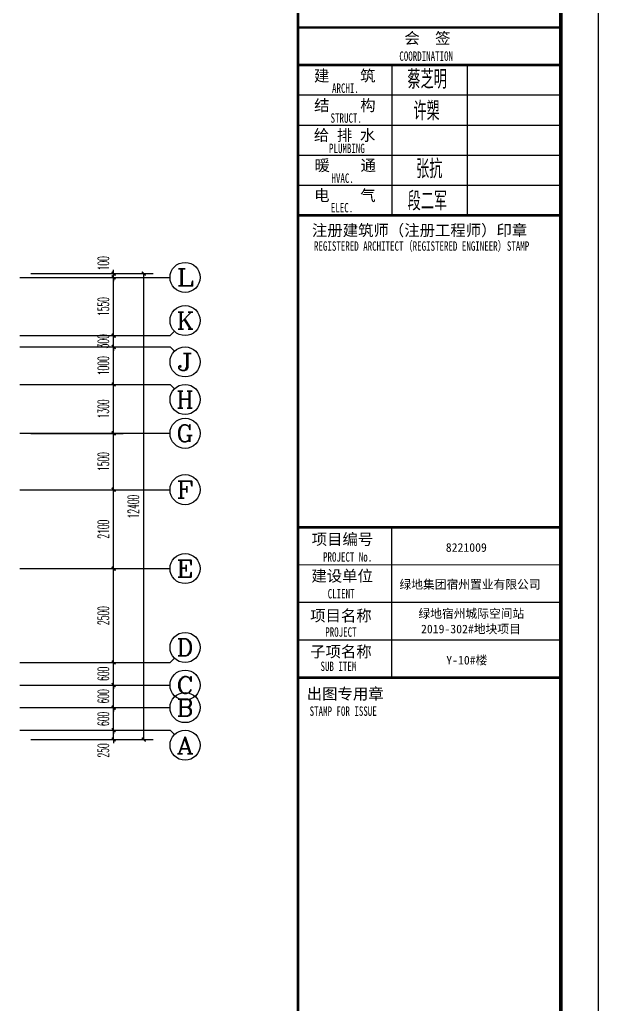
# Model space of a CAD drawing. Extents: x 27938 to 650306, y -92720 to 1524912.
# Drawn here: x 328917 to 344314, y 511444 to 537649 of the extents above; entities that cross this region are included whole.
import ezdxf
from ezdxf.enums import TextEntityAlignment as Align

# ---------------------------------------------------------------- set-up
doc = ezdxf.new("R2010")
doc.units = 0
doc.header["$LTSCALE"] = 1000
doc.header["$MEASUREMENT"] = 0
for name, color, linetype in [('AXIS', 3, 'Continuous'), ('AXIS_TEXT', 4, 'Continuous'), ('图框', 140, 'Continuous'), ('图签文字', 147, 'Continuous')]:
    doc.layers.add(name, color=color, linetype=linetype)
doc.layers.add('yichutu', color=7, linetype='Continuous', true_color=0xffffff, plot=False)
doc.layers.add('图签', color=147, linetype='Continuous', lineweight=18)
doc.styles.add('_TCH_AXIS', font='COMPLEX', dxfattribs={"bigfont": 'GBCBIG'})
doc.styles.add('_TCH_DIM_T3', font='SIMPLEX.shx', dxfattribs={"width": 0.494118, "bigfont": 'GBCBIG.shx'})
doc.styles.add('COMPLEX', font='COMPLEX')
doc.styles.add('宋体', font='', dxfattribs={"height": 50})
doc.styles.add('建筑图签-1', font='simhei.ttf', dxfattribs={"width": 0.7})
doc.styles.add('建筑图签-2', font='TXT.shx', dxfattribs={"width": 0.5, "bigfont": 'HZTXT.shx'})
doc.styles.get('宋体').set_extended_font_data('SimSun')
doc.dimstyles.new('_TCH_ARCH&&100', dxfattribs={"dimtxt": 297.5, "dimasz": 100, "dimexe": 250, "dimexo": 300, "dimgap": 126.25, "dimtad": 1, "dimdec": 0, "dimzin": 0, "dimdsep": 46, "dimtxsty": '_TCH_DIM_T3', "dimblk": 'ARCHTICK', "dimcen": 0.09, "dimclrt": 4, "dimazin": 2, "dimtfac": 1, "dimtdec": 0, "dimtix": 1, "dimtmove": 2, "dimatfit": 3, "dimfxl": 1, "dimtolj": 1, "dimtzin": 0, "dimarcsym": 0})

# ---------------------------------------------------------------- blocks, each defined once
blk = doc.blocks.new('TK')
at = {"layer": '图框'}
blk.add_lwpolyline([(465375, 548714), (549475, 548714), (549475, 489314), (465375, 489314)], close=True, dxfattribs=at)
blk.add_lwpolyline([(465375, 548714), (549475, 548714), (549475, 489314), (465375, 489314)], close=True, dxfattribs=at)
at = {"layer": '图框', "const_width": 100}
blk.add_lwpolyline([(548475, 490314), (548475, 547714), (467875, 547714), (467875, 490314)], close=True, dxfattribs=at)
at = {"layer": '图框'}
for points, const_width in [([(541480, 490314), (541480, 547714)], 70), ([(541488, 538714), (548488, 538714)], 60), ([(541488, 537714), (548488, 537714)], 70), ([(541488, 537714), (548488, 537714)], 70), ([(543988, 537714), (543988, 533714)], 35), ([(545988, 537714), (545988, 533714)], 35), ([(541488, 536914), (548488, 536914)], 35), ([(541488, 536114), (548488, 536114)], 35), ([(541488, 535314), (548488, 535314)], 35), ([(541488, 534514), (548488, 534514)], 35), ([(541488, 533714), (548488, 533714)], 70), ([(541480, 525414), (548480, 525414)], 70), ([(541480, 525414), (548480, 525414)], 70), ([(543980, 521414), (543980, 525414)], 35), ([(541480, 524414), (548480, 524414)], 35), ([(541480, 523414), (548480, 523414)], 35), ([(541480, 522414), (548480, 522414)], 35), ([(548480, 521414), (541480, 521414)], 70)]:
    blk.add_lwpolyline(points, dxfattribs=dict(at, const_width=const_width))
at = {"layer": '图框', "style": '建筑图签-1', "width": 0.7}
for s, p in [('COORDINATION', (544180, 537827)), ('ARCHI.', (542389, 536975)), ('STRUCT.', (542350, 536179)), ('PLUMBING', (542309, 535372)), ('HVAC.', (542374, 534579)), ('ELEC.', (542358, 533794)), ('REGISTERED ARCHITECT（REGISTERED ENGINEER）STAMP', (541909, 532772)), ('PROJECT No.', (542150, 524499, -1799)), ('CLIENT', (542274, 523520)), ('PROJECT', (542209, 522500)), ('SUB ITEM', (542082, 521589)), ('STAMP FOR ISSUE', (541793, 520395))]:
    blk.add_text(s, height=250, dxfattribs=at).set_placement(p)
at = {"layer": '图签', "color": 2, "style": '宋体'}
for s, height, p in [('8221009', 229.3, (545417, 524761)), ('绿地集团宿州置业有限公司', 229.34, (544185, 523776)), ('绿地宿州城际空间站', 229.3, (544690, 523001)), ('2019-302#地块项目', 229.34, (544757, 522592))]:
    blk.add_text(s, height=height, dxfattribs=at).set_placement(p)
at = {"layer": '图签文字', "color": 7, "style": '建筑图签-1'}
for s, p in [('会  签', (544315, 538281)), ('建    筑', (541910, 537280)), ('结    构', (541914, 536493)), ('给 排 水', (541905, 535699)), ('暖    通', (541923, 534896)), ('电    气', (541913, 534096)), ('注册建筑师（注册工程师）印章', (541855, 533167)), ('项目编号', (541848, 524946)), ('建设单位', (541840, 523969)), ('项目名称', (541807, 522911)), ('子项名称', (541807, 521954)), ('出图专用章', (541716, 520832))]:
    blk.add_text(s, height=300, dxfattribs=at).set_placement(p)
at = {"layer": '图签文字', "color": 1, "style": '建筑图签-2', "width": 0.7}
for s, p in [('蔡芝明', (544395, 537085)), ('许槊', (544555, 536242)), ('张抗', (544626, 534701)), ('段二军', (544401, 533845))]:
    blk.add_text(s, height=500, dxfattribs=at).set_placement(p)
blk = doc.blocks.new('yct-841-594-84100-59399.9999999999-100-1000.0')
at = {"layer": 'yichutu', "color": 7, "true_color": 0xffffff}
blk.add_lwpolyline([(0, 0), (0, 59400), (84100, 59400), (84100, 0)], close=True, dxfattribs=at)
blk = doc.blocks.new('_ArchTick')
at = {"color": 0, "linetype": 'ByBlock', "const_width": 0.4}
blk.add_lwpolyline([(-0.5, -0.5), (0.5, 0.5)], dxfattribs=at)
blk = doc.blocks.new('*D906')
at = {"layer": 'AXIS', "color": 0, "lineweight": -2}
for p, q in [((329217, 518740), (331667, 518740)), ((331417, 518740), (331417, 518840)), ((331417, 518490), (331417, 518740)), ((329217, 518490), (331667, 518490)), ((331417, 518490), (331417, 518390))]:
    blk.add_line(p, q, dxfattribs=at)
at = {"layer": 'Defpoints', "color": 0}
for p in [(328917, 518740), (331417, 518740), (328917, 518490)]:
    blk.add_point(p, dxfattribs=at)
at = {"layer": 'AXIS', "color": 0, "lineweight": -2, "xscale": 100, "yscale": 100, "zscale": 100}
for p, rotation in [((331417, 518740), 270), ((331417, 518490), 90)]:
    blk.add_blockref('_ArchTick', p, dxfattribs=dict(at, rotation=rotation))
at = {"layer": 'AXIS', "color": 4, "insert": (331142, 518201), "char_height": 297.5, "attachment_point": 5, "rotation": 90, "style": '_TCH_DIM_T3'}
blk.add_mtext('\\A1;250', dxfattribs=at)
blk = doc.blocks.new('*D907')
at = {"layer": 'AXIS', "color": 0, "lineweight": -2}
for p, q in [((331417, 519340), (331417, 519440)), ((329217, 519340), (331667, 519340)), ((331417, 518740), (331417, 519340)), ((329217, 518740), (331667, 518740)), ((331417, 518740), (331417, 518640))]:
    blk.add_line(p, q, dxfattribs=at)
at = {"layer": 'Defpoints', "color": 0}
for p in [(328917, 519340), (331417, 519340), (328917, 518740)]:
    blk.add_point(p, dxfattribs=at)
at = {"layer": 'AXIS', "color": 0, "lineweight": -2, "xscale": 100, "yscale": 100, "zscale": 100}
for p, rotation in [((331417, 519340), 270), ((331417, 518740), 90)]:
    blk.add_blockref('_ArchTick', p, dxfattribs=dict(at, rotation=rotation))
at = {"layer": 'AXIS', "color": 4, "insert": (331142, 519040), "char_height": 297.5, "attachment_point": 5, "rotation": 90, "style": '_TCH_DIM_T3'}
blk.add_mtext('\\A1;600', dxfattribs=at)
blk = doc.blocks.new('*D908')
at = {"layer": 'AXIS', "color": 0, "lineweight": -2}
for p, q in [((329217, 519940), (331667, 519940)), ((331417, 519940), (331417, 520040)), ((331417, 519340), (331417, 519940)), ((329217, 519340), (331667, 519340)), ((331417, 519340), (331417, 519240))]:
    blk.add_line(p, q, dxfattribs=at)
at = {"layer": 'Defpoints', "color": 0}
for p in [(328917, 519940), (331417, 519940), (328917, 519340)]:
    blk.add_point(p, dxfattribs=at)
at = {"layer": 'AXIS', "color": 0, "lineweight": -2, "xscale": 100, "yscale": 100, "zscale": 100}
for p, rotation in [((331417, 519940), 270), ((331417, 519340), 90)]:
    blk.add_blockref('_ArchTick', p, dxfattribs=dict(at, rotation=rotation))
at = {"layer": 'AXIS', "color": 4, "insert": (331142, 519640), "char_height": 297.5, "attachment_point": 5, "rotation": 90, "style": '_TCH_DIM_T3'}
blk.add_mtext('\\A1;600', dxfattribs=at)
blk = doc.blocks.new('*D909')
at = {"layer": 'AXIS', "color": 0, "lineweight": -2}
for p, q in [((329217, 520540), (331667, 520540)), ((331417, 520540), (331417, 520640)), ((331417, 519940), (331417, 520540)), ((329217, 519940), (331667, 519940)), ((331417, 519940), (331417, 519840))]:
    blk.add_line(p, q, dxfattribs=at)
at = {"layer": 'Defpoints', "color": 0}
for p in [(328917, 520540), (331417, 520540), (328917, 519940)]:
    blk.add_point(p, dxfattribs=at)
at = {"layer": 'AXIS', "color": 0, "lineweight": -2, "xscale": 100, "yscale": 100, "zscale": 100}
for p, rotation in [((331417, 520540), 270), ((331417, 519940), 90)]:
    blk.add_blockref('_ArchTick', p, dxfattribs=dict(at, rotation=rotation))
at = {"layer": 'AXIS', "color": 4, "insert": (331142, 520240), "char_height": 297.5, "attachment_point": 5, "rotation": 90, "style": '_TCH_DIM_T3'}
blk.add_mtext('\\A1;600', dxfattribs=at)
blk = doc.blocks.new('*D910')
at = {"layer": 'AXIS', "color": 0, "lineweight": -2}
for p, q in [((329217, 523040), (331667, 523040)), ((331417, 520540), (331417, 523040)), ((329217, 520540), (331667, 520540))]:
    blk.add_line(p, q, dxfattribs=at)
at = {"layer": 'Defpoints', "color": 0}
for p in [(328917, 523040), (331417, 523040), (328917, 520540)]:
    blk.add_point(p, dxfattribs=at)
at = {"layer": 'AXIS', "color": 0, "lineweight": -2, "xscale": 100, "yscale": 100, "zscale": 100}
for p, rotation in [((331417, 523040), 90), ((331417, 520540), 270)]:
    blk.add_blockref('_ArchTick', p, dxfattribs=dict(at, rotation=rotation))
at = {"layer": 'AXIS', "color": 4, "insert": (331142, 521790), "char_height": 297.5, "attachment_point": 5, "rotation": 90, "style": '_TCH_DIM_T3'}
blk.add_mtext('\\A1;2500', dxfattribs=at)
blk = doc.blocks.new('*D911')
at = {"layer": 'AXIS', "color": 0, "lineweight": -2}
for p, q in [((329217, 525140), (331667, 525140)), ((331417, 523040), (331417, 525140)), ((329217, 523040), (331667, 523040))]:
    blk.add_line(p, q, dxfattribs=at)
at = {"layer": 'Defpoints', "color": 0}
for p in [(328917, 525140), (331417, 525140), (328917, 523040)]:
    blk.add_point(p, dxfattribs=at)
at = {"layer": 'AXIS', "color": 0, "lineweight": -2, "xscale": 100, "yscale": 100, "zscale": 100}
for p, rotation in [((331417, 525140), 90), ((331417, 523040), 270)]:
    blk.add_blockref('_ArchTick', p, dxfattribs=dict(at, rotation=rotation))
at = {"layer": 'AXIS', "color": 4, "insert": (331142, 524090), "char_height": 297.5, "attachment_point": 5, "rotation": 90, "style": '_TCH_DIM_T3'}
blk.add_mtext('\\A1;2100', dxfattribs=at)
blk = doc.blocks.new('*D912')
at = {"layer": 'AXIS', "color": 0, "lineweight": -2}
for p, q in [((329217, 526640), (331667, 526640)), ((331417, 525140), (331417, 526640)), ((329217, 525140), (331667, 525140))]:
    blk.add_line(p, q, dxfattribs=at)
at = {"layer": 'Defpoints', "color": 0}
for p in [(328917, 526640), (331417, 526640), (328917, 525140)]:
    blk.add_point(p, dxfattribs=at)
at = {"layer": 'AXIS', "color": 0, "lineweight": -2, "xscale": 100, "yscale": 100, "zscale": 100}
for p, rotation in [((331417, 526640), 90), ((331417, 525140), 270)]:
    blk.add_blockref('_ArchTick', p, dxfattribs=dict(at, rotation=rotation))
at = {"layer": 'AXIS', "color": 4, "insert": (331142, 525890), "char_height": 297.5, "attachment_point": 5, "rotation": 90, "style": '_TCH_DIM_T3'}
blk.add_mtext('\\A1;1500', dxfattribs=at)
blk = doc.blocks.new('*D913')
at = {"layer": 'AXIS', "color": 0, "lineweight": -2}
for p, q in [((329217, 527940), (331667, 527940)), ((331417, 526640), (331417, 527940)), ((329217, 526640), (331667, 526640))]:
    blk.add_line(p, q, dxfattribs=at)
at = {"layer": 'Defpoints', "color": 0}
for p in [(328917, 527940), (331417, 527940), (328917, 526640)]:
    blk.add_point(p, dxfattribs=at)
at = {"layer": 'AXIS', "color": 0, "lineweight": -2, "xscale": 100, "yscale": 100, "zscale": 100}
for p, rotation in [((331417, 527940), 90), ((331417, 526640), 270)]:
    blk.add_blockref('_ArchTick', p, dxfattribs=dict(at, rotation=rotation))
at = {"layer": 'AXIS', "color": 4, "insert": (331142, 527290), "char_height": 297.5, "attachment_point": 5, "rotation": 90, "style": '_TCH_DIM_T3'}
blk.add_mtext('\\A1;1300', dxfattribs=at)
blk = doc.blocks.new('*D914')
at = {"layer": 'AXIS', "color": 0, "lineweight": -2}
for p, q in [((329217, 528940), (331667, 528940)), ((331417, 527940), (331417, 528940)), ((329217, 527940), (331667, 527940))]:
    blk.add_line(p, q, dxfattribs=at)
at = {"layer": 'Defpoints', "color": 0}
for p in [(328917, 528940), (331417, 528940), (328917, 527940)]:
    blk.add_point(p, dxfattribs=at)
at = {"layer": 'AXIS', "color": 0, "lineweight": -2, "xscale": 100, "yscale": 100, "zscale": 100}
for p, rotation in [((331417, 528940), 90), ((331417, 527940), 270)]:
    blk.add_blockref('_ArchTick', p, dxfattribs=dict(at, rotation=rotation))
at = {"layer": 'AXIS', "color": 4, "insert": (331142, 528440), "char_height": 297.5, "attachment_point": 5, "rotation": 90, "style": '_TCH_DIM_T3'}
blk.add_mtext('\\A1;1000', dxfattribs=at)
blk = doc.blocks.new('*D915')
at = {"layer": 'AXIS', "color": 0, "lineweight": -2}
for p, q in [((331417, 529240), (331417, 529340)), ((329217, 529240), (331667, 529240)), ((331417, 528940), (331417, 529240)), ((329217, 528940), (331667, 528940)), ((331417, 528940), (331417, 528840))]:
    blk.add_line(p, q, dxfattribs=at)
at = {"layer": 'Defpoints', "color": 0}
for p in [(328917, 529240), (331417, 529240), (328917, 528940)]:
    blk.add_point(p, dxfattribs=at)
at = {"layer": 'AXIS', "color": 0, "lineweight": -2, "xscale": 100, "yscale": 100, "zscale": 100}
for p, rotation in [((331417, 529240), 270), ((331417, 528940), 90)]:
    blk.add_blockref('_ArchTick', p, dxfattribs=dict(at, rotation=rotation))
at = {"layer": 'AXIS', "color": 4, "insert": (331142, 529090), "char_height": 297.5, "attachment_point": 5, "rotation": 90, "style": '_TCH_DIM_T3'}
blk.add_mtext('\\A1;300', dxfattribs=at)
blk = doc.blocks.new('*D916')
at = {"layer": 'AXIS', "color": 0, "lineweight": -2}
for p, q in [((329217, 530790), (331667, 530790)), ((331417, 529240), (331417, 530790)), ((329217, 529240), (331667, 529240))]:
    blk.add_line(p, q, dxfattribs=at)
at = {"layer": 'Defpoints', "color": 0}
for p in [(328917, 530790), (331417, 530790), (328917, 529240)]:
    blk.add_point(p, dxfattribs=at)
at = {"layer": 'AXIS', "color": 0, "lineweight": -2, "xscale": 100, "yscale": 100, "zscale": 100}
for p, rotation in [((331417, 530790), 90), ((331417, 529240), 270)]:
    blk.add_blockref('_ArchTick', p, dxfattribs=dict(at, rotation=rotation))
at = {"layer": 'AXIS', "color": 4, "insert": (331142, 530015), "char_height": 297.5, "attachment_point": 5, "rotation": 90, "style": '_TCH_DIM_T3'}
blk.add_mtext('\\A1;1550', dxfattribs=at)
blk = doc.blocks.new('*D917')
at = {"layer": 'AXIS', "color": 0, "lineweight": -2}
for p, q in [((331417, 530890), (331417, 530990)), ((329217, 530890), (331667, 530890)), ((329217, 530790), (331667, 530790)), ((331417, 530790), (331417, 530890)), ((331417, 530790), (331417, 530690))]:
    blk.add_line(p, q, dxfattribs=at)
at = {"layer": 'Defpoints', "color": 0}
for p in [(328917, 530890), (328917, 530790), (331417, 530890)]:
    blk.add_point(p, dxfattribs=at)
at = {"layer": 'AXIS', "color": 0, "lineweight": -2, "xscale": 100, "yscale": 100, "zscale": 100}
for p, rotation in [((331417, 530890), 270), ((331417, 530790), 90)]:
    blk.add_blockref('_ArchTick', p, dxfattribs=dict(at, rotation=rotation))
at = {"layer": 'AXIS', "color": 4, "insert": (331142, 531165), "char_height": 297.5, "attachment_point": 5, "rotation": 90, "style": '_TCH_DIM_T3'}
blk.add_mtext('\\A1;100', dxfattribs=at)
blk = doc.blocks.new('*D918')
at = {"layer": 'AXIS', "color": 0, "lineweight": -2}
for p, q in [((329217, 530890), (332467, 530890)), ((332217, 518490), (332217, 530890)), ((329217, 518490), (332467, 518490))]:
    blk.add_line(p, q, dxfattribs=at)
at = {"layer": 'Defpoints', "color": 0}
for p in [(328917, 530890), (332217, 530890), (328917, 518490)]:
    blk.add_point(p, dxfattribs=at)
at = {"layer": 'AXIS', "color": 0, "lineweight": -2, "xscale": 100, "yscale": 100, "zscale": 100}
for p, rotation in [((332217, 530890), 90), ((332217, 518490), 270)]:
    blk.add_blockref('_ArchTick', p, dxfattribs=dict(at, rotation=rotation))
at = {"layer": 'AXIS', "color": 4, "insert": (331942, 524690), "char_height": 297.5, "attachment_point": 5, "rotation": 90, "style": '_TCH_DIM_T3'}
blk.add_mtext('\\A1;12400', dxfattribs=at)
blk = doc.blocks.new('_AXISO')
blk.add_circle((0, 0), 0.5)
at = {"layer": 'AXIS_TEXT', "style": 'COMPLEX', "width": 1.041667}
blk.add_attdef('A', text='', height=0.56, dxfattribs=at).set_placement((-0.25, -0.28), (0.25, -0.28), align=Align.FIT)

msp = doc.modelspace()

# ---------------------------------------------------------------- linework, layer by layer
at = {"layer": 'AXIS'}
for p, q in [((328916.6, 530790.4), (332916.6, 530790.4)), ((333033.7, 529357.6), (332916.6, 529240.4)), ((328916.6, 529240.4), (332916.6, 529240.4)), ((328916.6, 528940.4), (332916.6, 528940.4)), ((333033.7, 528823.3), (332916.6, 528940.4)), ((328916.6, 527940.4), (332916.6, 527940.4)), ((333033.7, 527823.3), (332916.6, 527940.4)), ((328916.6, 526640.4), (332916.6, 526640.4)), ((328916.6, 525140.4), (332916.6, 525140.4)), ((328916.6, 523040.4), (332916.6, 523040.4)), ((328916.6, 520540.4), (332916.6, 520540.4)), ((333033.7, 520657.6), (332916.6, 520540.4)), ((328916.6, 519940.4), (332916.6, 519940.4)), ((328916.6, 519340.4), (332916.6, 519340.4)), ((328916.6, 518740.4), (332916.6, 518740.4)), ((333033.7, 518623.3), (332916.6, 518740.4))]:
    msp.add_line(p, q, dxfattribs=at)

# ---------------------------------------------------------------- block references
msp.add_blockref('TK', (-205160.9, -1273.4))
ref = msp.add_blockref('_AXISO', (333316.6, 530790.4), dxfattribs=dict(at, xscale=800, yscale=800, zscale=800))
ref.add_attrib('A', 'L', dxfattribs={"layer": 'AXIS_TEXT', "height": 452.5, "style": '_TCH_AXIS', "width": 1.4}).set_placement((333090.3, 530564.2), (333542.9, 530564.2), align=Align.FIT)
ref = msp.add_blockref('_AXISO', (333316.6, 529640.4), dxfattribs=dict(at, xscale=800, yscale=800, zscale=800))
ref.add_attrib('A', 'K', dxfattribs={"layer": 'AXIS_TEXT', "height": 452.5, "style": '_TCH_AXIS', "width": 1.105263}).set_placement((333090.3, 529414.2), (333542.9, 529414.2), align=Align.FIT)
ref = msp.add_blockref('_AXISO', (333316.6, 528540.4), dxfattribs=dict(at, xscale=800, yscale=800, zscale=800))
ref.add_attrib('A', 'J', dxfattribs={"layer": 'AXIS_TEXT', "height": 452.5, "style": '_TCH_AXIS', "width": 1.909091}).set_placement((333090.3, 528314.2), (333542.9, 528314.2), align=Align.FIT)
ref = msp.add_blockref('_AXISO', (333316.6, 527540.4), dxfattribs=dict(at, xscale=800, yscale=800, zscale=800))
ref.add_attrib('A', 'H', dxfattribs={"layer": 'AXIS_TEXT', "height": 452.5, "style": '_TCH_AXIS', "width": 1.05}).set_placement((333090.3, 527314.2), (333542.9, 527314.2), align=Align.FIT)
ref = msp.add_blockref('_AXISO', (333316.6, 526640.4), dxfattribs=dict(at, xscale=800, yscale=800, zscale=800))
ref.add_attrib('A', 'G', dxfattribs={"layer": 'AXIS_TEXT', "height": 452.5, "style": '_TCH_AXIS', "width": 1.166667}).set_placement((333090.3, 526414.2), (333542.9, 526414.2), align=Align.FIT)
ref = msp.add_blockref('_AXISO', (333316.6, 525140.4), dxfattribs=dict(at, xscale=800, yscale=800, zscale=800))
ref.add_attrib('A', 'F', dxfattribs={"layer": 'AXIS_TEXT', "height": 452.5, "style": '_TCH_AXIS', "width": 1.3125}).set_placement((333090.3, 524914.2), (333542.9, 524914.2), align=Align.FIT)
ref = msp.add_blockref('_AXISO', (333316.6, 523040.4), dxfattribs=dict(at, xscale=800, yscale=800, zscale=800))
ref.add_attrib('A', 'E', dxfattribs={"layer": 'AXIS_TEXT', "height": 452.5, "style": '_TCH_AXIS', "width": 1.3125}).set_placement((333090.3, 522814.2), (333542.9, 522814.2), align=Align.FIT)
ref = msp.add_blockref('_AXISO', (333316.6, 520940.4), dxfattribs=dict(at, xscale=800, yscale=800, zscale=800))
ref.add_attrib('A', 'D', dxfattribs={"layer": 'AXIS_TEXT', "height": 452.5, "style": '_TCH_AXIS', "width": 1.235294}).set_placement((333090.3, 520714.2), (333542.9, 520714.2), align=Align.FIT)
ref = msp.add_blockref('_AXISO', (333316.6, 519940.4), dxfattribs=dict(at, xscale=800, yscale=800, zscale=800))
ref.add_attrib('A', 'C', dxfattribs={"layer": 'AXIS_TEXT', "height": 452.5, "style": '_TCH_AXIS', "width": 1.4}).set_placement((333090.3, 519714.2), (333542.9, 519714.2), align=Align.FIT)
ref = msp.add_blockref('_AXISO', (333316.6, 519340.4), dxfattribs=dict(at, xscale=800, yscale=800, zscale=800))
ref.add_attrib('A', 'B', dxfattribs={"layer": 'AXIS_TEXT', "height": 452.5, "style": '_TCH_AXIS', "width": 1.235294}).set_placement((333090.3, 519114.2), (333542.9, 519114.2), align=Align.FIT)
ref = msp.add_blockref('_AXISO', (333316.6, 518340.4), dxfattribs=dict(at, xscale=800, yscale=800, zscale=800))
ref.add_attrib('A', 'A', dxfattribs={"layer": 'AXIS_TEXT', "height": 452.5, "style": '_TCH_AXIS', "width": 1.166667}).set_placement((333090.3, 518114.2), (333542.9, 518114.2), align=Align.FIT)
at = {"layer": 'yichutu'}
msp.add_blockref('yct-841-594-84100-59399.9999999999-100-1000.0', (260214.1, 488040.2), dxfattribs=at)

# ---------------------------------------------------------------- texts
at = {"layer": '图签', "color": 2, "style": '宋体'}
msp.add_text('Y-10#楼', height=229.34, dxfattribs=at).set_placement((340268.2, 520488.1))

# ---------------------------------------------------------------- dimensions: what is measured, and where the dimension line sits
at = {"layer": 'AXIS'}
for base, p1, p2, picture, middle in [((331416.6, 530890.4), (328916.6, 530790.4), (328916.6, 530890.4), '*D917', (331141.6, 531165.4)), ((331416.6, 518740.4), (328916.6, 518490.4), (328916.6, 518740.4), '*D906', (331141.6, 518201.4))]:
    dim = msp.add_linear_dim(base=base, p1=p1, p2=p2, angle=90, dimstyle='_TCH_ARCH&&100', dxfattribs=at)
    dim.commit()
    dim.dimension.update_dxf_attribs({"geometry": picture, "text_midpoint": middle, "dimtype": 129})
for p1, p2, distance, picture, middle in [((328916.6, 518490.4), (328916.6, 530890.4), -3300, '*D918', (331941.6, 524690.4)), ((328916.6, 529240.4), (328916.6, 530790.4), -2500, '*D916', (331141.6, 530015.4)), ((328916.6, 528940.4), (328916.6, 529240.4), -2500, '*D915', (331141.6, 529090.4)), ((328916.6, 527940.4), (328916.6, 528940.4), -2500, '*D914', (331141.6, 528440.4)), ((328916.6, 526640.4), (328916.6, 527940.4), -2500, '*D913', (331141.6, 527290.4)), ((328916.6, 525140.4), (328916.6, 526640.4), -2500, '*D912', (331141.6, 525890.4)), ((328916.6, 523040.4), (328916.6, 525140.4), -2500, '*D911', (331141.6, 524090.4)), ((328916.6, 520540.4), (328916.6, 523040.4), -2500, '*D910', (331141.6, 521790.4)), ((328916.6, 519940.4), (328916.6, 520540.4), -2500, '*D909', (331141.6, 520240.4)), ((328916.6, 519340.4), (328916.6, 519940.4), -2500, '*D908', (331141.6, 519640.4)), ((328916.6, 518740.4), (328916.6, 519340.4), -2500, '*D907', (331141.6, 519040.4))]:
    dim = msp.add_aligned_dim(p1=p1, p2=p2, distance=distance, dimstyle='_TCH_ARCH&&100', dxfattribs=at)
    dim.commit()
    dim.dimension.update_dxf_attribs({"geometry": picture, "text_midpoint": middle})

doc.saveas('drawing.dxf')
